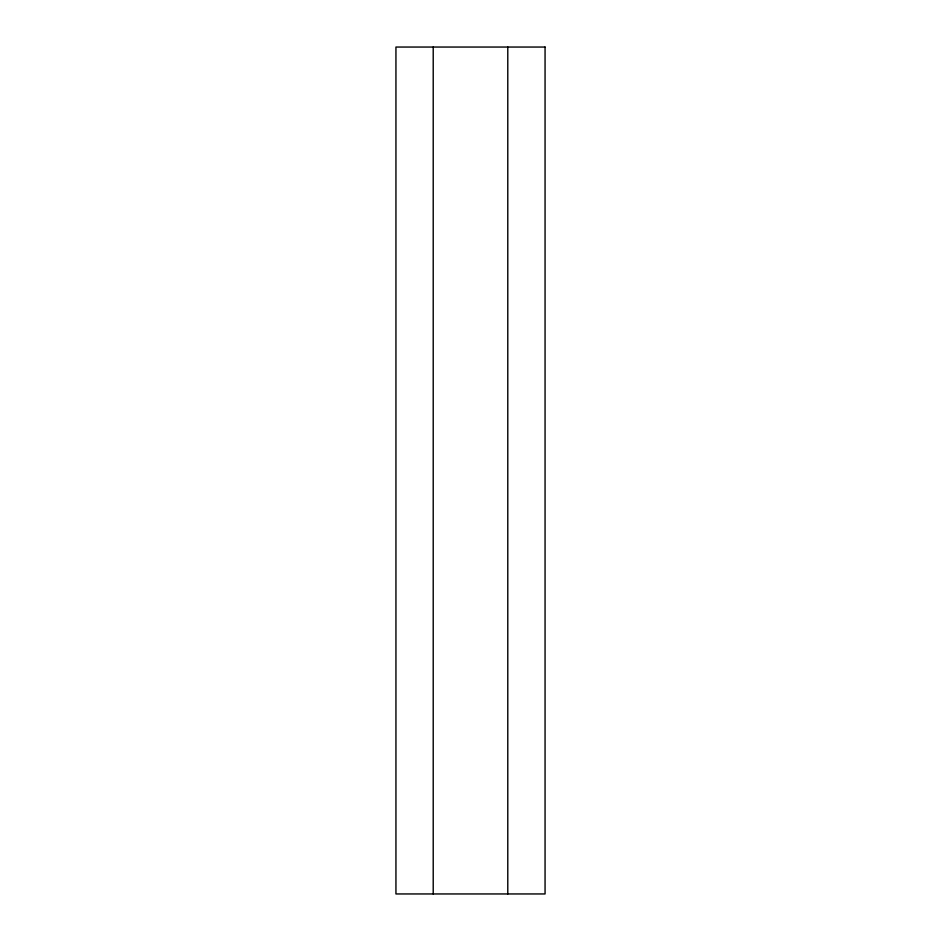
<?xml version="1.0" encoding="UTF-8"?>
<svg xmlns="http://www.w3.org/2000/svg" width="941" height="941" viewBox="0 0 941 941"><rect width="100%" height="100%" fill="white"/><g stroke="black" fill="none" stroke-linecap="round" stroke-linejoin="round"><path stroke-width="1.41" d="M507.787 47.05L507.787 893.95M433.213 47.05L433.213 893.95M545.062 47.05L395.938 47.05L395.938 893.95L545.062 893.95L545.062 47.05"/></g></svg>
